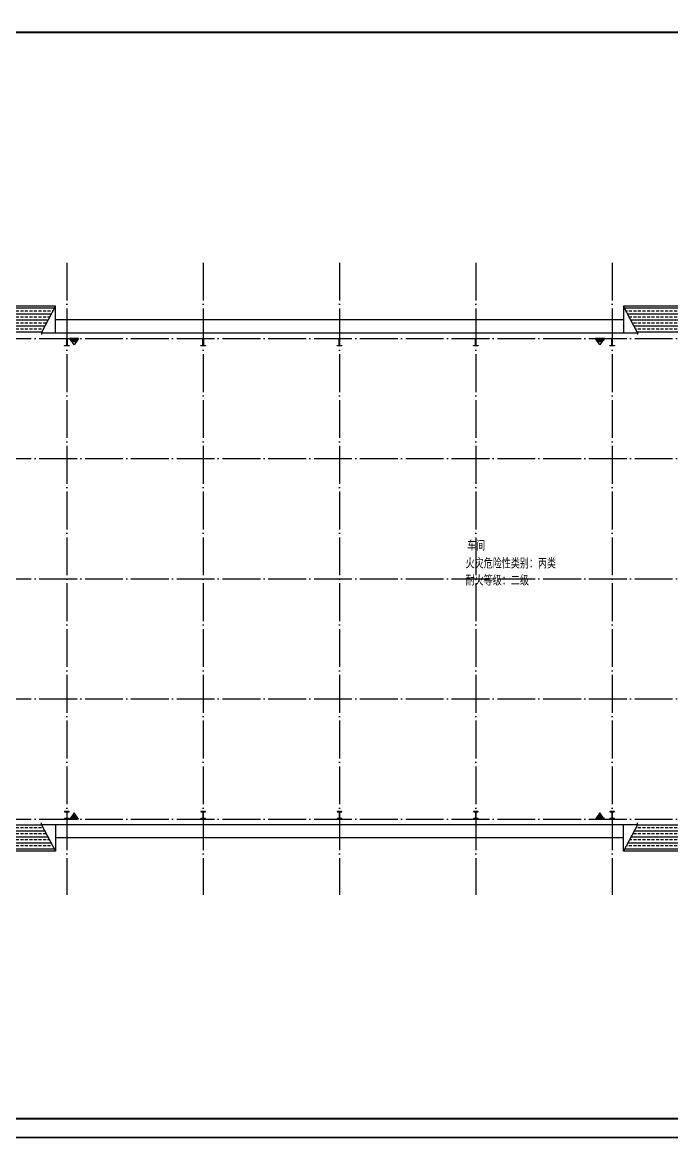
# Model space of a CAD drawing. Extents: x 39560 to 217760, y -140239 to 277665.
# Drawn here: x 76085 to 110372, y 138886 to 198286 of the extents above; entities that cross this region are included whole.
import ezdxf

# ---------------------------------------------------------------- set-up
doc = ezdxf.new("R2010")
doc.units = 0
doc.header["$LTSCALE"] = 1000
doc.header["$MEASUREMENT"] = 0
doc.linetypes.add('DOTE', pattern=[2.42, 2, -0.2, 0.02, -0.2])
for name, color, linetype in [('COLUMN', 9, 'Continuous'), ('DOTE', 8, 'DOTE'), ('GROUND', 2, 'Continuous'), ('PUB_HATCH', 8, 'Continuous'), ('PUB_TEXT', 7, 'Continuous'), ('PUB_TITLE', 4, 'Continuous'), ('图框(锁住)', 7, 'Continuous')]:
    doc.layers.add(name, color=color, linetype=linetype)
doc.styles.add('天和', font='天和字符.shx', dxfattribs={"width": 0.7, "bigfont": '天和汉字.shx'})

# ---------------------------------------------------------------- blocks, each defined once
blk = doc.blocks.new('EQWEWQEWQEQEQWEQWE')
at = {"layer": 'PUB_HATCH'}
h = blk.add_hatch(dxfattribs=at)
h.set_pattern_fill('ANSI33', color=256, scale=100, angle=135, style=0)
h.set_pattern_definition([(180, (-3000, 0), (-3e-14, -317.5), []), (180, (-3158.75, 158.75), (-3e-14, -317.5), [158.75, -79.375])])
h.paths.add_polyline_path([(-2192, 1500), (-2250, 1500), (-2250, 1400), (-3000, 0), (-1326, 0)])
h.paths.add_polyline_path([(-2, 1500), (-2192, 1500), (-1326, 0), (-668, 0, 0.188853)])
h.paths.add_polyline_path([(2, 1500), (-2, 1500, -0.188853), (-668, 0), (668, 0, -0.188853)])
h.paths.add_polyline_path([(2192, 1500), (2, 1500, 0.188853), (668, 0), (1326, 0)])
h.paths.add_polyline_path([(2250, 1400), (2250, 1500), (2192, 1500), (1326, 0), (3000, 0)])
at = {"layer": 'GROUND'}
for points in [[(3000, 1400), (3000, 0), (-3000, 0), (-3000, 1400)], [(-2250, 1400), (-3000, 0)], [(2250, 1400), (3000, 0)]]:
    blk.add_lwpolyline(points, dxfattribs=at)
at = {"layer": '图框(锁住)', "color": 0}
for points in [[(-2250, 1400), (-2250, 1500)], [(2250, 1400), (2250, 1500)]]:
    blk.add_lwpolyline(points, dxfattribs=at)
blk = doc.blocks.new('afrwe234234')
h = blk.add_hatch()
h.set_pattern_fill('ANSI31', color=256, scale=15, angle=-90)
h.set_pattern_definition([(315, (-39439213.648, -3383830.228), (16.83798, 16.83798), [])])
h.paths.add_polyline_path([(-39413945, -3499735), (-39414128, -3499735), (-39414128, -3499941), (-39413945, -3499941)])
for p, q in [((-39414128, -3499607), (-39413794, -3499841)), ((-39413794, -3499841), (-39414128, -3500074))]:
    blk.add_line(p, q)
at = {"const_width": 10}
for points in [[(-39414162, -3499598), (-39413995, -3499598)], [(-39414128, -3499566), (-39414128, -3500096)], [(-39414162, -3500078), (-39413995, -3500078)]]:
    blk.add_lwpolyline(points, dxfattribs=at)
blk.add_lwpolyline([(-39414128, -3499607), (-39414128, -3500074)])
blk.add_lwpolyline([(-39413945, -3499735), (-39413945, -3499941), (-39414128, -3499941), (-39414128, -3499735)], close=True)

msp = doc.modelspace()

# ---------------------------------------------------------------- linework, layer by layer
at = {"layer": 'COLUMN', "color": 6}
for points in [[(78555.83, 181212.587), (78555.83, 181192.587), (78305.83, 181192.587), (78305.83, 181212.587), (78420.83, 181212.587), (78420.83, 181572.587), (78305.83, 181572.587), (78305.83, 181592.587), (78555.83, 181592.587), (78555.83, 181572.587), (78440.83, 181572.587), (78440.83, 181212.587)], [(85755.83, 181212.587), (85755.83, 181192.587), (85505.83, 181192.587), (85505.83, 181212.587), (85620.83, 181212.587), (85620.83, 181572.587), (85505.83, 181572.587), (85505.83, 181592.587), (85755.83, 181592.587), (85755.83, 181572.587), (85640.83, 181572.587), (85640.83, 181212.587)], [(92955.83, 181212.587), (92955.83, 181192.587), (92705.83, 181192.587), (92705.83, 181212.587), (92820.83, 181212.587), (92820.83, 181572.587), (92705.83, 181572.587), (92705.83, 181592.587), (92955.83, 181592.587), (92955.83, 181572.587), (92840.83, 181572.587), (92840.83, 181212.587)], [(100155.83, 181212.587), (100155.83, 181192.587), (99905.83, 181192.587), (99905.83, 181212.587), (100020.83, 181212.587), (100020.83, 181572.587), (99905.83, 181572.587), (99905.83, 181592.587), (100155.83, 181592.587), (100155.83, 181572.587), (100040.83, 181572.587), (100040.83, 181212.587)], [(107355.83, 181212.587), (107355.83, 181192.587), (107105.83, 181192.587), (107105.83, 181212.587), (107220.83, 181212.587), (107220.83, 181572.587), (107105.83, 181572.587), (107105.83, 181592.587), (107355.83, 181592.587), (107355.83, 181572.587), (107240.83, 181572.587), (107240.83, 181212.587)], [(78555.83, 156572.587), (78555.83, 156592.587), (78305.83, 156592.587), (78305.83, 156572.587), (78420.83, 156572.587), (78420.83, 156212.587), (78305.83, 156212.587), (78305.83, 156192.587), (78555.83, 156192.587), (78555.83, 156212.587), (78440.83, 156212.587), (78440.83, 156572.587)], [(85755.83, 156572.587), (85755.83, 156592.587), (85505.83, 156592.587), (85505.83, 156572.587), (85620.83, 156572.587), (85620.83, 156212.587), (85505.83, 156212.587), (85505.83, 156192.587), (85755.83, 156192.587), (85755.83, 156212.587), (85640.83, 156212.587), (85640.83, 156572.587)], [(92955.83, 156572.587), (92955.83, 156592.587), (92705.83, 156592.587), (92705.83, 156572.587), (92820.83, 156572.587), (92820.83, 156212.587), (92705.83, 156212.587), (92705.83, 156192.587), (92955.83, 156192.587), (92955.83, 156212.587), (92840.83, 156212.587), (92840.83, 156572.587)], [(100155.83, 156572.587), (100155.83, 156592.587), (99905.83, 156592.587), (99905.83, 156572.587), (100020.83, 156572.587), (100020.83, 156212.587), (99905.83, 156212.587), (99905.83, 156192.587), (100155.83, 156192.587), (100155.83, 156212.587), (100040.83, 156212.587), (100040.83, 156572.587)], [(107355.83, 156572.587), (107355.83, 156592.587), (107105.83, 156592.587), (107105.83, 156572.587), (107220.83, 156572.587), (107220.83, 156212.587), (107105.83, 156212.587), (107105.83, 156192.587), (107355.83, 156192.587), (107355.83, 156212.587), (107240.83, 156212.587), (107240.83, 156572.587)]]:
    msp.add_lwpolyline(points, close=True, dxfattribs=at)
at = {"layer": 'DOTE'}
for p, q in [((78430.83, 185592.587), (78430.83, 152192.587)), ((85630.83, 185592.587), (85630.83, 152192.587)), ((92830.83, 185592.587), (92830.83, 152192.587)), ((100030.83, 185592.587), (100030.83, 152192.587)), ((107230.83, 185592.587), (107230.83, 152192.587)), ((60030.83, 181592.587), (125630.83, 181592.587)), ((60030.83, 175242.587), (125630.83, 175242.587)), ((60030.83, 168892.587), (125630.83, 168892.587)), ((60030.83, 162542.587), (125630.83, 162542.587)), ((60030.83, 156192.587), (125630.83, 156192.587))]:
    msp.add_line(p, q, dxfattribs=at)
at = {"layer": 'PUB_TITLE', "color": 0}
for points in [[(39559.763, 139360.919), (144659.763, 139360.919), (144659.763, 198760.919), (39559.763, 198760.919)], [(39559.763, 79960.919), (144659.763, 79960.919), (144659.763, 139360.919), (39559.763, 139360.919)]]:
    msp.add_lwpolyline(points, close=True, dxfattribs=at)
at = {"layer": 'PUB_TITLE', "color": 0, "const_width": 100}
msp.add_lwpolyline([(42059.763, 140360.919), (143659.763, 140360.919), (143659.763, 197760.919), (42059.763, 197760.919)], close=True, dxfattribs=at)
at = {"layer": '图框(锁住)', "color": 0}
for points in [[(77830.83, 182592.587), (107830.83, 182592.587)], [(77080.83, 181892.587), (108580.83, 181892.587)], [(108580.83, 155892.587), (77080.83, 155892.587)], [(107830.83, 155192.587), (77830.83, 155192.587)]]:
    msp.add_lwpolyline(points, dxfattribs=at)

# ---------------------------------------------------------------- block references
at = {"rotation": 270}
for p in [(3578651.33, -39232535.413), (3606426.33, -39232535.413)]:
    msp.add_blockref('afrwe234234', p, dxfattribs=at)
at = {"xscale": -1, "rotation": 270}
for p in [(3578651.33, 39570320.587), (3606426.33, 39570320.587)]:
    msp.add_blockref('afrwe234234', p, dxfattribs=at)
at = {"layer": '图框(锁住)', "color": 0, "xscale": -1, "rotation": 180}
for p in [(74830.83, 183292.587), (110830.83, 183292.587)]:
    msp.add_blockref('EQWEWQEWQEQEQWEQWE', p, dxfattribs=at)
at = {"layer": '图框(锁住)', "color": 0}
for p in [(74830.83, 154492.587), (110830.83, 154492.587)]:
    msp.add_blockref('EQWEWQEWQEQEQWEQWE', p, dxfattribs=at)

# ---------------------------------------------------------------- texts
at = {"layer": 'PUB_TEXT', "style": '天和', "width": 0.7}
for s, p in [('车间', (99576.083, 170372.76)), ('火灾危险性类别：丙类', (99495.707, 169433.161)), ('耐火等级：二级', (99495.707, 168532.375))]:
    msp.add_text(s, height=525, dxfattribs=at).set_placement(p)

doc.saveas('drawing.dxf')
